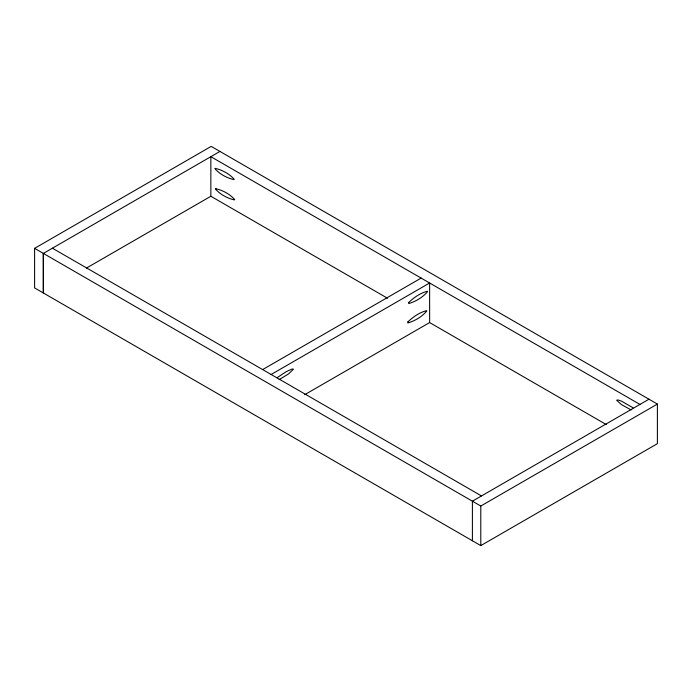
<?xml version="1.0" encoding="UTF-8"?>
<svg xmlns="http://www.w3.org/2000/svg" width="692" height="692" viewBox="0 0 692 692"><rect width="100%" height="100%" fill="white"/><g stroke="black" fill="none" stroke-linecap="round" stroke-linejoin="round"><path stroke-width="1.04" d="M277.025 377.745L286.298 371.604L292.154 368.983L293.469 369.199L288.694 373.844L279.084 379.674M34.6 248.35L211.207 146.393L657.4 404.076L657.4 443.65L480.793 545.607L34.6 287.924L34.6 248.35L480.793 506.034L480.793 545.607M43.345 253.402L43.345 292.976L43.311 253.454L219.944 151.436M86.388 268.115L210.852 196.26L387.485 298.235M262.64 369.589L421.125 278.089M271.143 374.493L429.628 282.993L429.628 322.567L606.296 424.568M304.705 394.691L429.628 322.567M649.044 399.172L472.402 501.19L472.402 540.763M480.793 506.034L657.4 404.076M631.121 409.915L621.502 404.647L616.659 400.244L617.921 399.924L621.425 401.109L633.042 407.796M639.953 404.422L210.852 156.686L210.852 196.26M52.402 248.203L481.494 495.939M408.661 302.551L408.678 303.58C415.745 301.513 422.898 297.292 427.57 291.6L427.232 291.28C420.226 293.123 413.833 297.551 408.661 302.551M407.856 321.936L407.882 322.965C414.949 320.906 422.103 316.685 426.774 310.985L426.436 310.673C419.43 312.516 413.038 316.936 407.856 321.936M215.273 168.372L214.961 168.727C219.675 174.15 226.881 178.017 233.87 179.609L234.19 179.263C229.476 173.839 222.27 169.972 215.273 168.372M215.8 188.691L215.48 189.046C220.194 194.469 227.4 198.336 234.389 199.927L234.709 199.581C229.995 194.158 222.789 190.291 215.8 188.691"/></g></svg>
